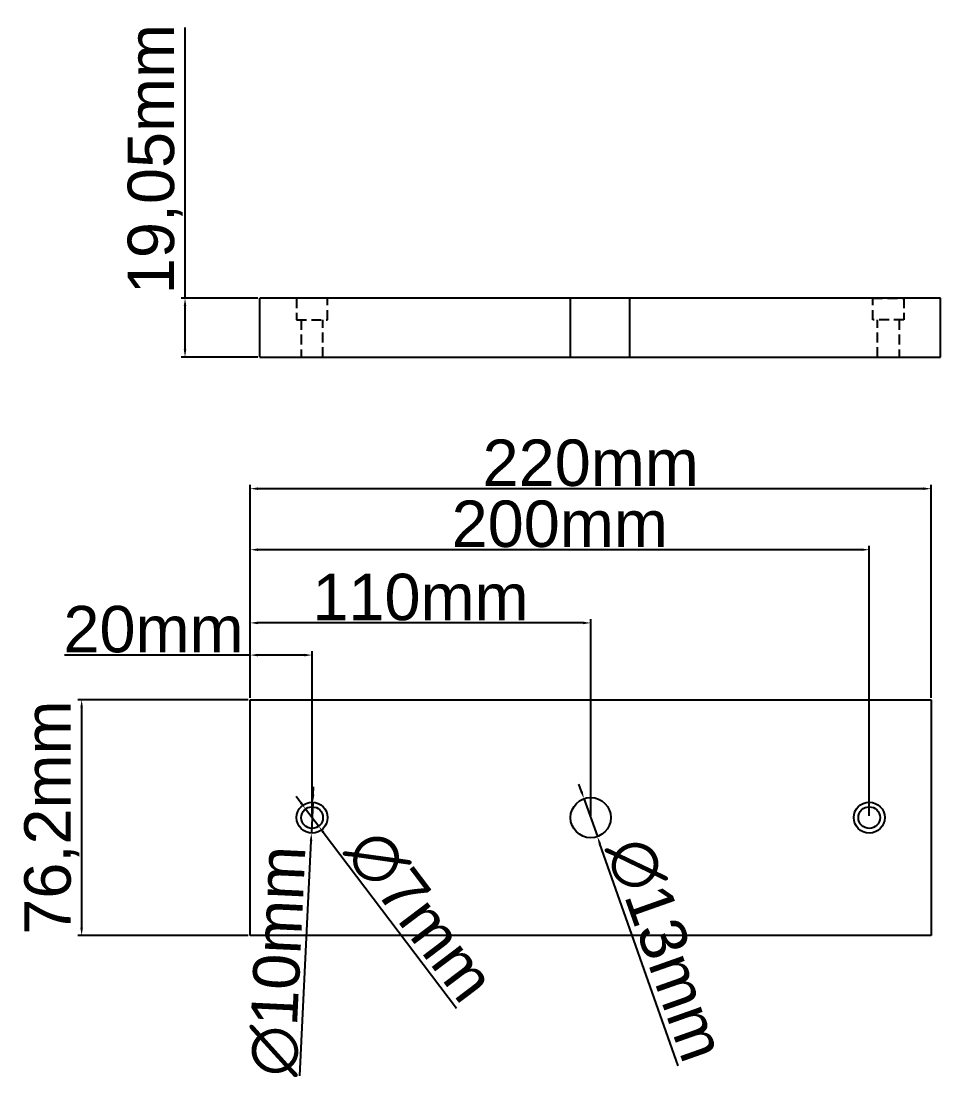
# Model space of a CAD drawing. Header units: centimetres. Extents: x 6534 to 31506, y 42826 to 109107.
# Drawn here: x 27953.1 to 28250.1, y 50978.6 to 51323.3 of the extents above; entities that cross this region are included whole.
import ezdxf

# ---------------------------------------------------------------- set-up
doc = ezdxf.new("R2010")
doc.units = ezdxf.units.CM
doc.header["$LTSCALE"] = 0.5
doc.linetypes.add('DASHED2', pattern=[9.525, 6.35, -3.175])
doc.styles.get("Standard").update_dxf_attribs({"font": 'arial.ttf'})
doc.dimstyles.new('ISO-25', dxfattribs={"dimtxt": 15, "dimasz": 2.5, "dimexe": 1.25, "dimexo": 0.625, "dimtad": 1, "dimtxsty": 'Standard', "dimcen": 2.5, "dimclrd": 1, "dimclre": 1, "dimadec": 0, "dimazin": 0, "dimtfac": 1, "dimtmove": 0, "dimatfit": 3, "dimfxl": 1, "dimarcsym": 0})

# ---------------------------------------------------------------- blocks, each defined once
blk = doc.blocks.new('*D322')
at = {"color": 1, "lineweight": -2, "transparency": 16777216}
for p, q in [((28005.97, 51233.76), (28005.97, 51321.23)), ((28029.48, 51233.76), (28004.72, 51233.76)), ((28005.97, 51217.21), (28005.97, 51231.26)), ((28029.48, 51214.71), (28004.72, 51214.71))]:
    blk.add_line(p, q, dxfattribs=at)
at = {"color": 1, "transparency": 16777216}
for points in [[(28005.55, 51231.26), (28006.39, 51231.26), (28005.97, 51233.76)], [(28005.55, 51217.21), (28006.39, 51217.21), (28005.97, 51214.71)]]:
    blk.add_solid(points, dxfattribs=at)
at = {"layer": 'Defpoints', "color": 0, "transparency": 16777216}
for p in [(28005.97, 51233.76), (28030.11, 51233.76), (28030.11, 51214.71)]:
    blk.add_point(p, dxfattribs=at)
at = {"color": 0, "transparency": 16777216, "insert": (27996.33, 51278.74), "char_height": 15, "attachment_point": 5, "rotation": 90}
blk.add_mtext('19,05mm', dxfattribs=at)
blk = doc.blocks.new('*D323')
at = {"color": 1, "lineweight": -2, "transparency": 16777216}
for p, q in [((28026.41, 51103.98), (27971.31, 51103.98)), ((27972.56, 51101.48), (27972.56, 51030.28)), ((28026.41, 51027.78), (27971.31, 51027.78))]:
    blk.add_line(p, q, dxfattribs=at)
at = {"color": 1, "transparency": 16777216}
for points in [[(27972.15, 51101.48), (27972.98, 51101.48), (27972.56, 51103.98)], [(27972.15, 51030.28), (27972.98, 51030.28), (27972.56, 51027.78)]]:
    blk.add_solid(points, dxfattribs=at)
at = {"layer": 'Defpoints', "color": 0, "transparency": 16777216}
for p in [(28027.03, 51103.98), (27972.56, 51027.78), (28027.03, 51027.78)]:
    blk.add_point(p, dxfattribs=at)
at = {"color": 0, "transparency": 16777216, "insert": (27962.92, 51065.88), "char_height": 15, "attachment_point": 5, "rotation": 90}
blk.add_mtext('76,2mm', dxfattribs=at)
blk = doc.blocks.new('*D324')
at = {"color": 1, "lineweight": -2, "transparency": 16777216}
for p, q in [((28027.03, 51104.6), (28027.03, 51119.66)), ((28047.03, 51066.5), (28047.03, 51119.66)), ((28027.03, 51118.41), (27967.03, 51118.41)), ((28044.53, 51118.41), (28029.53, 51118.41))]:
    blk.add_line(p, q, dxfattribs=at)
at = {"color": 1, "transparency": 16777216}
for points in [[(28029.53, 51118.83), (28029.53, 51117.99), (28027.03, 51118.41)], [(28044.53, 51118.83), (28044.53, 51117.99), (28047.03, 51118.41)]]:
    blk.add_solid(points, dxfattribs=at)
at = {"layer": 'Defpoints', "color": 0, "transparency": 16777216}
for p in [(28027.03, 51118.41), (28027.03, 51103.98), (28047.03, 51065.88)]:
    blk.add_point(p, dxfattribs=at)
at = {"color": 0, "transparency": 16777216, "insert": (27995.78, 51126.7), "char_height": 15, "attachment_point": 5}
blk.add_mtext('20mm', dxfattribs=at)
blk = doc.blocks.new('*D325')
at = {"color": 1, "lineweight": -2, "transparency": 16777216}
for p, q in [((28027.03, 51104.6), (28027.03, 51130.06)), ((28137.03, 51066.5), (28137.03, 51130.06)), ((28134.53, 51128.81), (28029.53, 51128.81))]:
    blk.add_line(p, q, dxfattribs=at)
at = {"color": 1, "transparency": 16777216}
for points in [[(28029.53, 51129.23), (28029.53, 51128.39), (28027.03, 51128.81)], [(28134.53, 51129.23), (28134.53, 51128.39), (28137.03, 51128.81)]]:
    blk.add_solid(points, dxfattribs=at)
at = {"layer": 'Defpoints', "color": 0, "transparency": 16777216}
for p in [(28027.03, 51128.81), (28027.03, 51103.98), (28137.03, 51065.88)]:
    blk.add_point(p, dxfattribs=at)
at = {"color": 0, "transparency": 16777216, "insert": (28082.03, 51137.09), "char_height": 15, "attachment_point": 5}
blk.add_mtext('110mm', dxfattribs=at)
blk = doc.blocks.new('*D326')
at = {"color": 1, "lineweight": -2, "transparency": 16777216}
for p, q in [((28027.03, 51104.6), (28027.03, 51153.72)), ((28227.03, 51066.5), (28227.03, 51153.72)), ((28224.53, 51152.47), (28029.53, 51152.47))]:
    blk.add_line(p, q, dxfattribs=at)
at = {"color": 1, "transparency": 16777216}
for points in [[(28029.53, 51152.89), (28029.53, 51152.06), (28027.03, 51152.47)], [(28224.53, 51152.89), (28224.53, 51152.06), (28227.03, 51152.47)]]:
    blk.add_solid(points, dxfattribs=at)
at = {"layer": 'Defpoints', "color": 0, "transparency": 16777216}
for p in [(28027.03, 51152.47), (28027.03, 51103.98), (28227.03, 51065.88)]:
    blk.add_point(p, dxfattribs=at)
at = {"color": 0, "transparency": 16777216, "insert": (28127.03, 51160.76), "char_height": 15, "attachment_point": 5}
blk.add_mtext('200mm', dxfattribs=at)
blk = doc.blocks.new('*D327')
at = {"color": 1, "lineweight": -2, "transparency": 16777216}
for p, q in [((28027.03, 51104.6), (28027.03, 51173.44)), ((28244.53, 51172.19), (28029.53, 51172.19)), ((28247.03, 51104.6), (28247.03, 51173.44))]:
    blk.add_line(p, q, dxfattribs=at)
at = {"color": 1, "transparency": 16777216}
for points in [[(28029.53, 51172.61), (28029.53, 51171.78), (28027.03, 51172.19)], [(28244.53, 51172.61), (28244.53, 51171.78), (28247.03, 51172.19)]]:
    blk.add_solid(points, dxfattribs=at)
at = {"layer": 'Defpoints', "color": 0, "transparency": 16777216}
for p in [(28027.03, 51172.19), (28027.03, 51103.98), (28247.03, 51103.98)]:
    blk.add_point(p, dxfattribs=at)
at = {"color": 0, "transparency": 16777216, "insert": (28137.03, 51180.48), "char_height": 15, "attachment_point": 5}
blk.add_mtext('220mm', dxfattribs=at)
blk = doc.blocks.new('*D328')
at = {"color": 1, "lineweight": -2, "transparency": 16777216}
for p, q in [((28043.41, 51070.66), (28041.9, 51072.66)), ((28044.92, 51068.67), (28049.15, 51063.09)), ((28093.71, 51004.21), (28050.65, 51061.09))]:
    blk.add_line(p, q, dxfattribs=at)
at = {"color": 1, "transparency": 16777216}
for points in [[(28043.74, 51070.91), (28043.08, 51070.41), (28044.92, 51068.67)], [(28050.99, 51061.35), (28050.32, 51060.84), (28049.15, 51063.09)]]:
    blk.add_solid(points, dxfattribs=at)
at = {"layer": 'Defpoints', "color": 0, "transparency": 16777216}
for p in [(28044.92, 51068.67), (28049.15, 51063.09)]:
    blk.add_point(p, dxfattribs=at)
at = {"color": 0, "transparency": 16777216, "insert": (28081.96, 51034.15), "char_height": 15, "attachment_point": 5, "rotation": 307.12}
blk.add_mtext('∅7mm', dxfattribs=at)
blk = doc.blocks.new('*D329')
at = {"color": 1, "lineweight": -2, "transparency": 16777216}
for p, q in [((28047.39, 51073.37), (28047.51, 51075.87)), ((28047.27, 51070.87), (28046.8, 51060.88)), ((28043.08, 50982.4), (28046.68, 51058.39))]:
    blk.add_line(p, q, dxfattribs=at)
at = {"color": 1, "transparency": 16777216}
for points in [[(28046.97, 51073.39), (28047.8, 51073.35), (28047.27, 51070.87)], [(28046.26, 51058.41), (28047.09, 51058.37), (28046.8, 51060.88)]]:
    blk.add_solid(points, dxfattribs=at)
at = {"layer": 'Defpoints', "color": 0, "transparency": 16777216}
for p in [(28047.27, 51070.87), (28046.8, 51060.88)]:
    blk.add_point(p, dxfattribs=at)
at = {"color": 0, "transparency": 16777216, "insert": (28036.13, 51019.56), "char_height": 15, "attachment_point": 5, "rotation": 87.2863}
blk.add_mtext('∅10mm', dxfattribs=at)
blk = doc.blocks.new('*D330')
at = {"color": 1, "lineweight": -2, "transparency": 16777216}
for p, q in [((28134.04, 51074.37), (28133.21, 51076.72)), ((28134.87, 51072.01), (28139.2, 51059.75)), ((28165.34, 50985.66), (28140.03, 51057.39))]:
    blk.add_line(p, q, dxfattribs=at)
at = {"color": 1, "transparency": 16777216}
for points in [[(28134.43, 51074.5), (28133.65, 51074.23), (28134.87, 51072.01)], [(28140.42, 51057.53), (28139.64, 51057.25), (28139.2, 51059.75)]]:
    blk.add_solid(points, dxfattribs=at)
at = {"layer": 'Defpoints', "color": 0, "transparency": 16777216}
for p in [(28134.87, 51072.01), (28139.2, 51059.75)]:
    blk.add_point(p, dxfattribs=at)
at = {"color": 0, "transparency": 16777216, "insert": (28161.31, 51023.24), "char_height": 15, "attachment_point": 5, "rotation": 289.4379}
blk.add_mtext('∅13mm', dxfattribs=at)

msp = doc.modelspace()

# ---------------------------------------------------------------- linework, layer by layer
for p, q in [((28250.106, 51233.759), (28030.106, 51233.759)), ((28030.106, 51214.709), (28030.106, 51233.759)), ((28130.534, 51214.709), (28130.534, 51233.759)), ((28149.678, 51214.709), (28149.678, 51233.759)), ((28250.106, 51214.709), (28250.106, 51233.759)), ((28030.106, 51214.709), (28250.106, 51214.709)), ((28027.034, 51103.979), (28247.034, 51103.979)), ((28027.034, 51027.779), (28027.034, 51103.979)), ((28247.034, 51103.979), (28247.034, 51027.779)), ((28247.034, 51027.779), (28027.034, 51027.779))]:
    msp.add_line(p, q)
at = {"linetype": 'DASHED2'}
for p, q in [((28052.034, 51233.759), (28042.034, 51233.759)), ((28042.034, 51233.759), (28042.034, 51226.759)), ((28052.034, 51226.759), (28052.034, 51233.759)), ((28228.178, 51233.759), (28238.178, 51233.759)), ((28228.178, 51226.759), (28228.178, 51233.759)), ((28238.178, 51233.759), (28238.178, 51226.759)), ((28042.034, 51226.759), (28052.034, 51226.759)), ((28043.534, 51226.759), (28043.534, 51214.709)), ((28050.534, 51214.709), (28050.534, 51226.759)), ((28238.178, 51226.759), (28228.178, 51226.759)), ((28229.678, 51214.709), (28229.678, 51226.759)), ((28236.678, 51226.759), (28236.678, 51214.709))]:
    msp.add_line(p, q, dxfattribs=at)
for centre, radius in [((28047.034, 51065.879), 5), ((28137.034, 51065.879), 6.5), ((28227.034, 51065.879), 5), ((28047.034, 51065.879), 3.5), ((28227.034, 51065.879), 3.5)]:
    msp.add_circle(centre, radius)

# ---------------------------------------------------------------- dimensions: what is measured, and where the dimension line sits
for base, p1, p2, picture, middle in [((28005.971, 51233.759), (28030.106, 51214.709), (28030.106, 51233.759), '*D322', (27996.331, 51278.743)), ((27972.562, 51027.779), (28027.034, 51103.979), (28027.034, 51027.779), '*D323', (27962.923, 51065.879))]:
    dim = msp.add_linear_dim(base=base, p1=p1, p2=p2, angle=90, dimstyle='ISO-25', override={"dimpost": 'mm'})
    dim.commit()
    dim.dimension.update_dxf_attribs({"geometry": picture, "text_midpoint": middle})
for base, p1, picture, middle in [((28027.034, 51172.194), (28247.034, 51103.979), '*D327', (28137.034, 51180.478)), ((28027.034, 51152.474), (28227.034, 51065.879), '*D326', (28127.034, 51160.757)), ((28027.034, 51128.809), (28137.034, 51065.879), '*D325', (28082.034, 51137.093)), ((28027.034, 51118.412), (28047.034, 51065.879), '*D324', (27995.781, 51126.695))]:
    dim = msp.add_linear_dim(base=base, p1=p1, p2=(28027.034, 51103.979), dimstyle='ISO-25', override={"dimpost": 'mm'})
    dim.commit()
    dim.dimension.update_dxf_attribs({"geometry": picture, "text_midpoint": middle})
for p1, p2, picture, middle in [((28047.27, 51070.873), (28046.797, 51060.885), '*D329', (28036.125, 51019.559)), ((28134.871, 51072.009), (28139.197, 51059.749), '*D330', (28161.309, 51023.243))]:
    dim = msp.add_diameter_dim_2p(p1=p1, p2=p2, dimstyle='ISO-25', override={"dimpost": 'mm'})
    dim.commit()
    dim.dimension.update_dxf_attribs({"geometry": picture, "text_midpoint": middle})
dim = msp.add_diameter_dim_2p(p1=(28044.921, 51068.67), p2=(28049.146, 51063.088), dimstyle='ISO-25', override={"dimpost": 'mm'})
dim.commit()
dim.dimension.update_dxf_attribs({"geometry": '*D328', "text_midpoint": (28075.024, 51028.895), "dimtype": 163})

doc.saveas('drawing.dxf')
